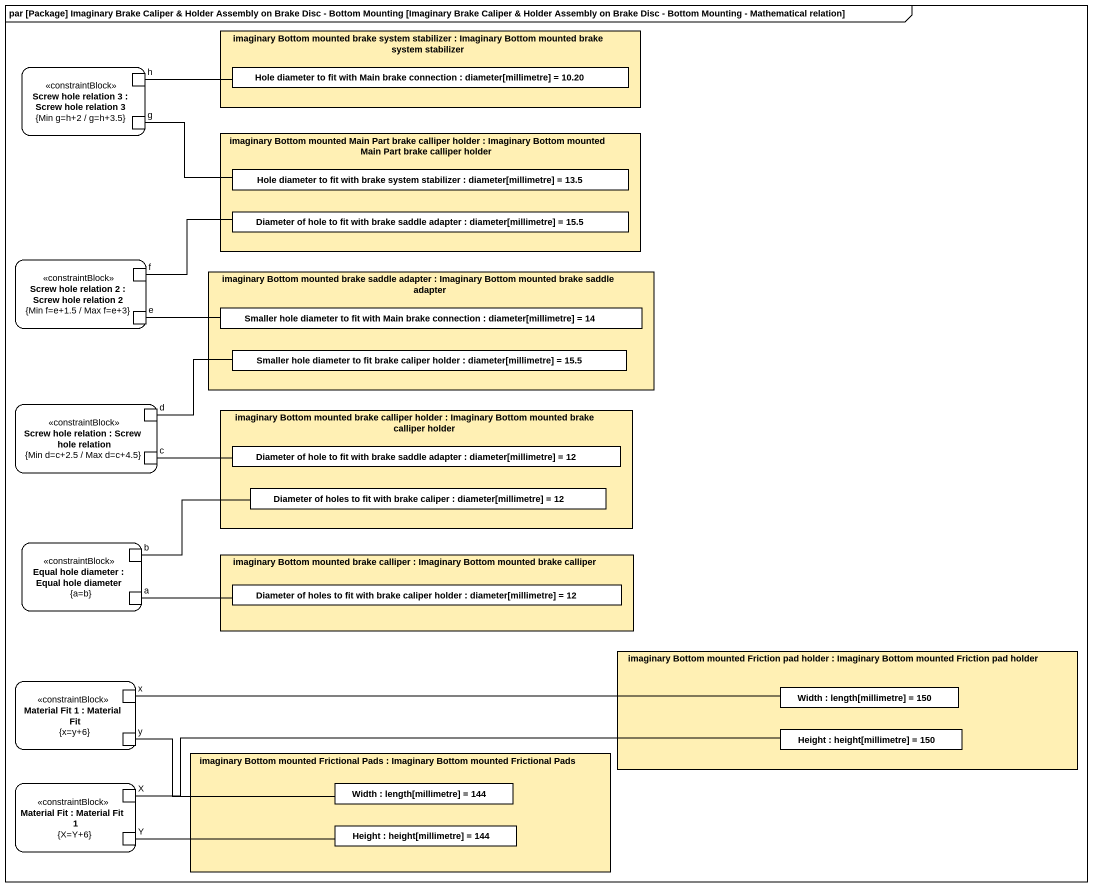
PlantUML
@startuml
mainframe par [Package] Imaginary Brake Caliper & Holder Assembly on Brake Disc - Bottom Mounting [Imaginary Brake Caliper & Holder Assembly on Brake Disc - Bottom Mounting - Mathematical relation]
rectangle "imaginary Bottom mounted brake system stabilizer : Imaginary Bottom mounted brake system stabilizer" as imaginary_Bottom_mounted #FFF0B4 {
  rectangle "Hole diameter to fit with Main brake connection : diameter[millimetre] = 10.20" as Hole_diameter_to_fit_with
}
rectangle "Screw hole relation 3 : Screw hole relation 3\n{Min g=h+2 / g=h+3.5}" as Screw_hole_relation_3 <<constraintBlock>> {
  port h
  port g
}
rectangle "imaginary Bottom mounted Main Part brake calliper holder : Imaginary Bottom mounted Main Part brake calliper holder" as imaginary_Bottom_mounted_2 #FFF0B4 {
  rectangle "Hole diameter to fit with brake system stabilizer : diameter[millimetre] = 13.5" as Hole_diameter_to_fit_with_2
  rectangle "Diameter of hole to fit with brake saddle adapter : diameter[millimetre] = 15.5" as Diameter_of_hole_to_fit
}
rectangle "Screw hole relation 2 : Screw hole relation 2\n{Min f=e+1.5 / Max f=e+3}" as Screw_hole_relation_2 <<constraintBlock>> {
  port f
  port e
}
rectangle "imaginary Bottom mounted brake saddle adapter : Imaginary Bottom mounted brake saddle adapter" as imaginary_Bottom_mounted_3 #FFF0B4 {
  rectangle "Smaller hole diameter to fit with Main brake connection : diameter[millimetre] = 14" as Smaller_hole_diameter_to
  rectangle "Smaller hole diameter to fit brake caliper holder : diameter[millimetre] = 15.5" as Smaller_hole_diameter_to_2
}
rectangle "Screw hole relation : Screw hole relation\n{Min d=c+2.5 / Max d=c+4.5}" as Screw_hole_relation <<constraintBlock>> {
  port d
  port c
}
rectangle "imaginary Bottom mounted brake calliper holder : Imaginary Bottom mounted brake calliper holder" as imaginary_Bottom_mounted_4 #FFF0B4 {
  rectangle "Diameter of hole to fit with brake saddle adapter : diameter[millimetre] = 12" as Diameter_of_hole_to_fit_2
  rectangle "Diameter of holes to fit with brake caliper : diameter[millimetre] = 12" as Diameter_of_holes_to_fit
}
rectangle "Equal hole diameter : Equal hole diameter\n{a=b}" as Equal_hole_diameter <<constraintBlock>> {
  port b
  port a
}
rectangle "imaginary Bottom mounted brake calliper : Imaginary Bottom mounted brake calliper" as imaginary_Bottom_mounted_5 #FFF0B4 {
  rectangle "Diameter of holes to fit with brake caliper holder : diameter[millimetre] = 12" as Diameter_of_holes_to_fit_2
}
rectangle "imaginary Bottom mounted Friction pad holder : Imaginary Bottom mounted Friction pad holder" as imaginary_Bottom_mounted_6 #FFF0B4 {
  rectangle "Width : length[millimetre] = 150" as Width
  rectangle "Height : height[millimetre] = 150" as Height
}
rectangle "Material Fit 1 : Material Fit\n{x=y+6}" as Material_Fit_1 <<constraintBlock>> {
  port "x" as x_
  port y
}
rectangle "imaginary Bottom mounted Frictional Pads : Imaginary Bottom mounted Frictional Pads" as imaginary_Bottom_mounted_7 #FFF0B4 {
  rectangle "Width : length[millimetre] = 144" as Width_2
  rectangle "Height : height[millimetre] = 144" as Height_2
}
rectangle "Material Fit : Material Fit 1\n{X=Y+6}" as Material_Fit <<constraintBlock>> {
  port "X" as X_
  port Y
}
h -right- Hole_diameter_to_fit_with
g -right- Hole_diameter_to_fit_with_2
f -right- Diameter_of_hole_to_fit
e -right- Smaller_hole_diameter_to
d -right- Smaller_hole_diameter_to_2
c -right- Diameter_of_hole_to_fit_2
b -right- Diameter_of_holes_to_fit
a -right- Diameter_of_holes_to_fit_2
x_ -right- Width
y -right- Width_2
X_ -right- Height
Y -right- Height_2
@enduml
